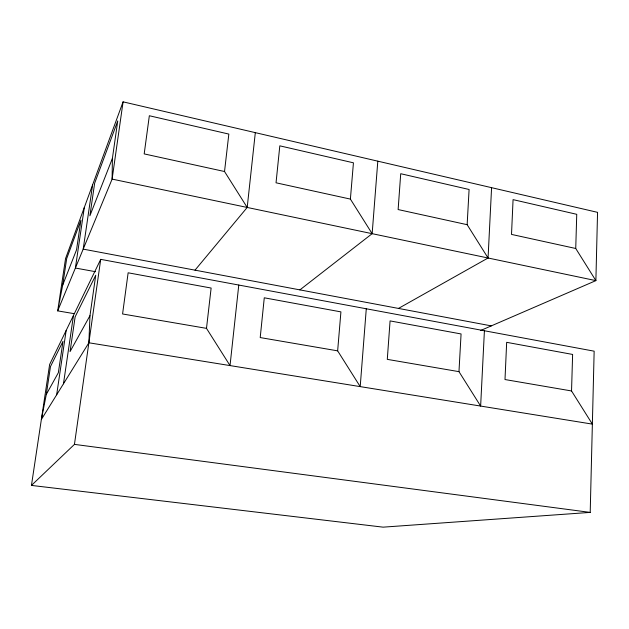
<?xml version="1.0" encoding="UTF-8"?>
<svg xmlns="http://www.w3.org/2000/svg" width="629" height="629" viewBox="0 0 629 629"><rect width="100%" height="100%" fill="white"/><g stroke="black" fill="none" stroke-linecap="round" stroke-linejoin="round"><path stroke-width="0.94" d="M112.394 158.422L89.892 215.786L94.657 183.173L117.749 120.902L112.394 158.422L112.111 179.1L57.687 310.875L74.08 313.651M590.206 512.399L594.153 351.179L100.719 259.352L49.628 364.498L31.45 485.415L383.108 527.157L590.206 512.399L74.45 444.381L31.45 485.415M571.541 390.955L572.618 354.442L506.667 342.325L505.001 379.546L571.541 390.955L592.369 424.119L88.878 342.781L41.365 419.48L46.302 394.422L50.477 366.558L63.002 341.295L58.355 372.683L46.302 394.422M575.739 248.486L576.746 214.316L513.067 199.629L511.511 234.413L575.739 248.486L595.883 280.628L480.682 330.477M88.878 342.781L89.971 315.679L95.734 275.25L75.142 316.812L70.063 351.58L89.971 315.679M484.409 330.76L480.635 406.067L458.973 371.653L461.073 333.952L390.074 320.908L387.291 359.363L458.973 371.653M398.479 308.422L488.057 258L491.587 187.67M467.143 224.687L469.092 189.486L400.72 173.714L398.126 209.559L467.143 224.687L488.057 258M366.282 308.776L360.205 386.615L337.647 350.848L340.918 311.882L264.274 297.8L260.209 337.569L337.647 350.848M299.899 289.883L372.148 233.673L377.809 161.166M350.392 199.094L353.435 162.817L279.811 145.834L276.037 182.803L350.392 199.094L372.148 233.673M238.776 285.039L230.025 365.583L206.493 328.362L211.132 288.043L128.135 272.797L122.576 313.973L206.493 328.362M195.014 270.156L247.197 207.452L255.319 132.64M224.529 171.513L228.838 134.079L149.34 115.744L144.19 153.901L224.529 171.513L247.197 207.452M74.45 444.381L100.719 259.352M123.08 101.843L112.111 179.1L595.883 280.628L597.55 212.35L123.08 101.843L65.55 258.574L57.687 310.875L62.703 285.079L66.682 258.598L80.929 220.181L76.541 249.815L62.703 285.079M63.466 383.792L73.483 315.396M92.605 184.871L83.193 249.123L491.296 325.885M56.665 394.768L66.163 330.461M84.333 207.389L75.386 268.033L95.506 271.697"/></g></svg>
